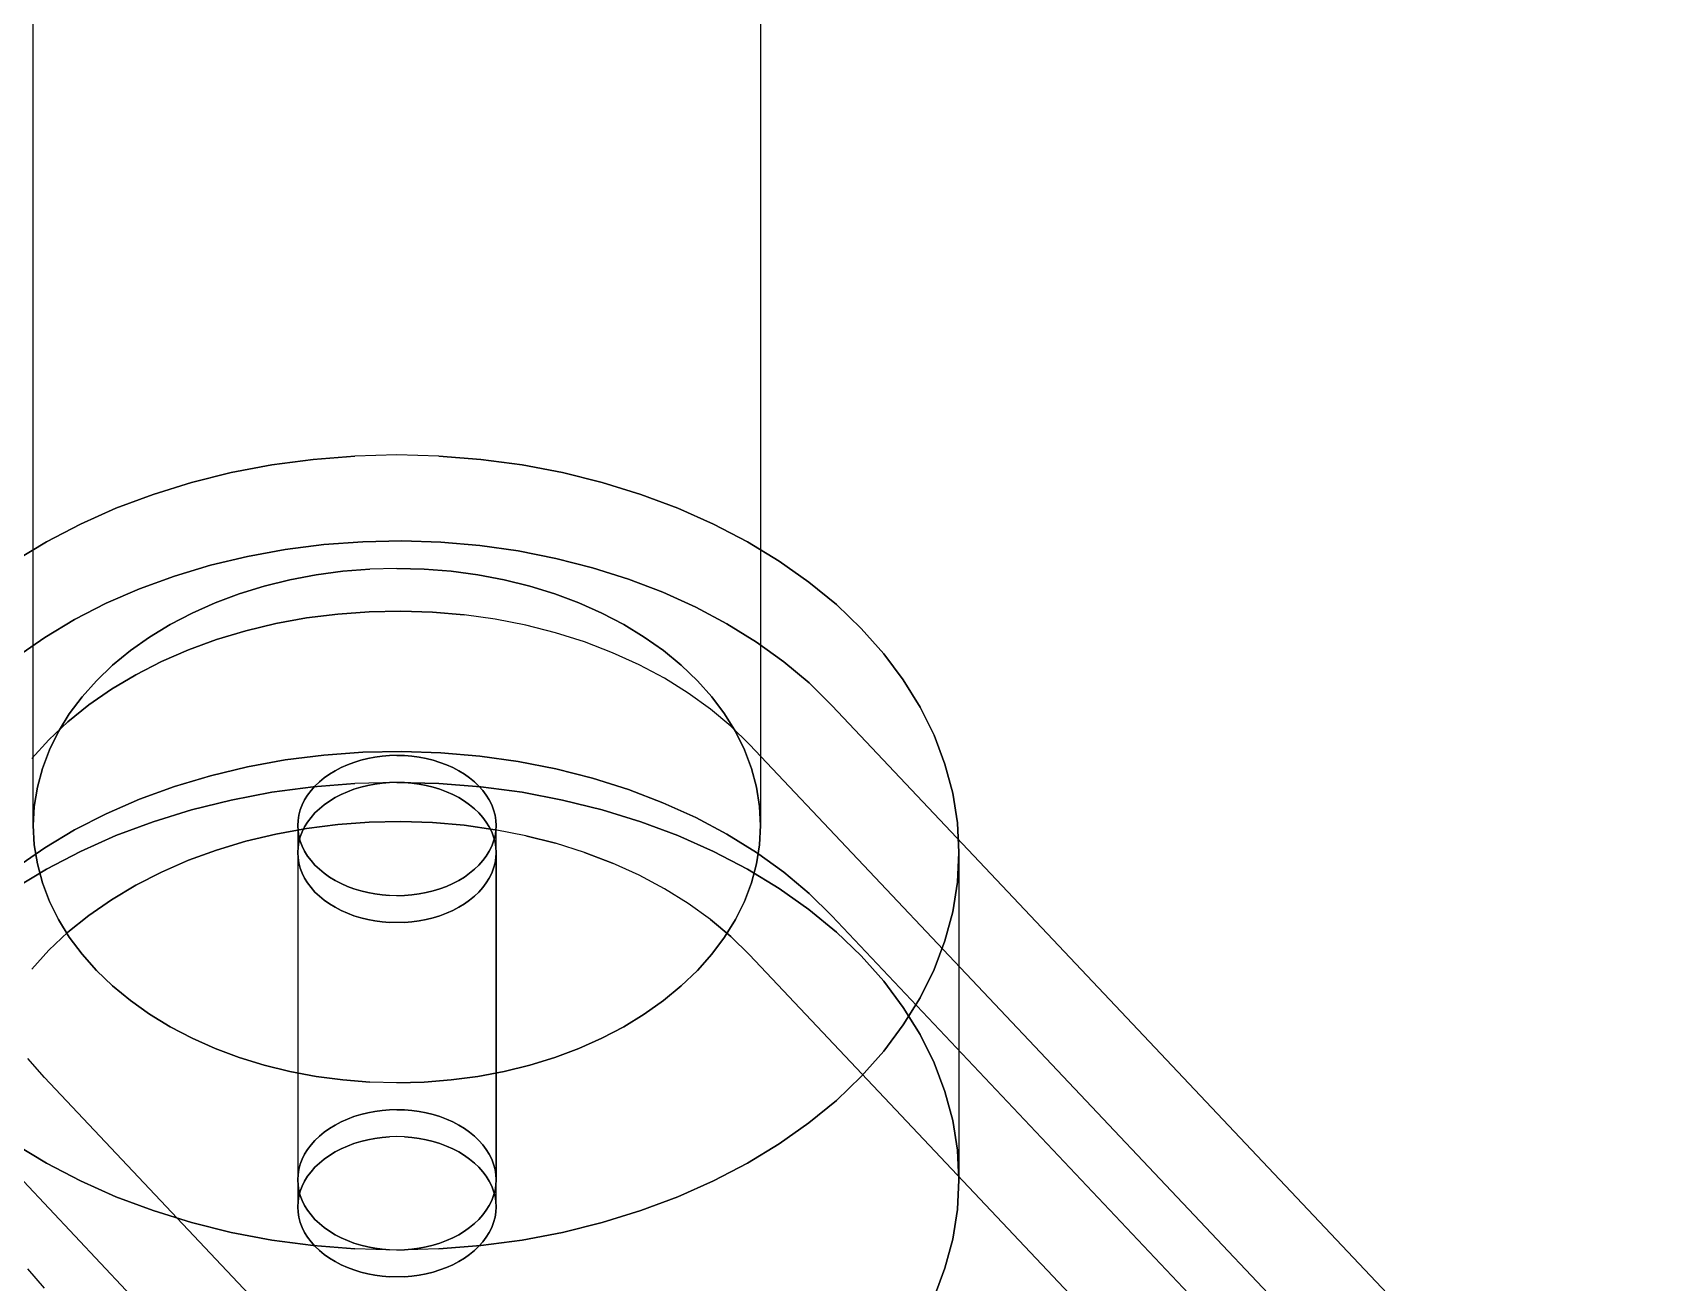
# Model space of a CAD drawing. Header units: millimetres. Extents: x -180 to 1414, y -663 to 972.
# Drawn here: x 613.98 to 663.16, y -482.86 to -445.06 of the extents above; entities that cross this region are included whole.
import ezdxf

# ---------------------------------------------------------------- set-up
doc = ezdxf.new("R2010")
doc.units = ezdxf.units.MM
doc.layers.add('HEAD_SIDE', color=8, linetype='Continuous')

msp = doc.modelspace()

# ---------------------------------------------------------------- linework, layer by layer
at = {"layer": 'HEAD_SIDE'}
for p, q in [((614, -469.045), (614, -419.477)), ((614, -469.045), (614, -419.477)), ((636, -419.477), (636, -469.045)), ((636, -419.477), (636, -469.045)), ((625, -457.837), (623.73, -457.871)), ((625, -457.837), (623.73, -457.871)), ((626.27, -457.871), (625, -457.837)), ((626.27, -457.871), (625, -457.837)), ((619.989, -458.371), (621.217, -458.139)), ((621.217, -458.139), (619.989, -458.371)), ((621.217, -458.139), (622.466, -457.971)), ((622.466, -457.971), (621.217, -458.139)), ((622.466, -457.971), (623.73, -457.871)), ((623.73, -457.871), (622.466, -457.971)), ((626.27, -457.871), (627.534, -457.971)), ((627.534, -457.971), (626.27, -457.871)), ((627.534, -457.971), (628.783, -458.139)), ((628.783, -458.139), (627.534, -457.971)), ((628.783, -458.139), (630.011, -458.371)), ((630.011, -458.371), (628.783, -458.139)), ((617.624, -459.028), (618.789, -458.668)), ((618.789, -458.668), (617.624, -459.028)), ((618.789, -458.668), (619.989, -458.371)), ((619.989, -458.371), (618.789, -458.668)), ((630.011, -458.371), (631.211, -458.668)), ((631.211, -458.668), (630.011, -458.371)), ((631.211, -458.668), (632.376, -459.028)), ((632.376, -459.028), (631.211, -458.668)), ((616.5, -459.448), (617.624, -459.028)), ((617.624, -459.028), (616.5, -459.448)), ((632.376, -459.028), (633.5, -459.448)), ((633.5, -459.448), (632.376, -459.028)), ((615.424, -459.926), (616.5, -459.448)), ((616.5, -459.448), (615.424, -459.926)), ((633.5, -459.448), (634.576, -459.926)), ((634.576, -459.926), (633.5, -459.448)), ((614.401, -460.46), (615.424, -459.926)), ((615.424, -459.926), (614.401, -460.46)), ((634.576, -459.926), (635.599, -460.46)), ((635.599, -460.46), (634.576, -459.926)), ((613.437, -461.046), (614.401, -460.46)), ((614.401, -460.46), (613.437, -461.046)), ((621.624, -460.694), (620.478, -460.903)), ((620.478, -460.903), (621.624, -460.694)), ((622.788, -460.546), (621.624, -460.694)), ((621.624, -460.694), (622.788, -460.546)), ((623.965, -460.46), (622.788, -460.546)), ((622.788, -460.546), (623.965, -460.46)), ((625.148, -460.437), (623.965, -460.46)), ((623.965, -460.46), (625.148, -460.437)), ((626.33, -460.476), (625.148, -460.437)), ((625.148, -460.437), (626.33, -460.476)), ((627.505, -460.578), (626.33, -460.476)), ((626.33, -460.476), (627.505, -460.578)), ((628.666, -460.741), (627.505, -460.578)), ((627.505, -460.578), (628.666, -460.741)), ((629.806, -460.965), (628.666, -460.741)), ((628.666, -460.741), (629.806, -460.965)), ((635.599, -460.46), (636.563, -461.046)), ((636.563, -461.046), (635.599, -460.46)), ((619.357, -461.172), (618.268, -461.5)), ((618.268, -461.5), (619.357, -461.172)), ((620.478, -460.903), (619.357, -461.172)), ((619.357, -461.172), (620.478, -460.903)), ((623.361, -461.354), (624.178, -461.288)), ((624.178, -461.288), (623.361, -461.354)), ((625, -461.267), (624.178, -461.288)), ((625, -461.267), (624.178, -461.288)), ((625, -461.267), (625.822, -461.288)), ((625.822, -461.288), (625, -461.267)), ((625.822, -461.288), (626.639, -461.354)), ((626.639, -461.354), (625.822, -461.288)), ((630.919, -461.249), (629.806, -460.965)), ((629.806, -460.965), (630.919, -461.249)), ((631.999, -461.591), (630.919, -461.249)), ((630.919, -461.249), (631.999, -461.591)), ((636.563, -461.046), (637.462, -461.682)), ((637.462, -461.682), (636.563, -461.046)), ((618.268, -461.5), (617.217, -461.884)), ((617.217, -461.884), (618.268, -461.5)), ((620.981, -461.804), (621.758, -461.612)), ((621.758, -461.612), (620.981, -461.804)), ((621.758, -461.612), (622.552, -461.462)), ((622.552, -461.462), (621.758, -461.612)), ((622.552, -461.462), (623.361, -461.354)), ((623.361, -461.354), (622.552, -461.462)), ((626.639, -461.354), (627.448, -461.462)), ((627.448, -461.462), (626.639, -461.354)), ((627.448, -461.462), (628.242, -461.612)), ((628.242, -461.612), (627.448, -461.462)), ((628.242, -461.612), (629.019, -461.804)), ((629.019, -461.804), (628.242, -461.612)), ((633.04, -461.988), (631.999, -461.591)), ((631.999, -461.591), (633.04, -461.988)), ((637.462, -461.682), (638.291, -462.363)), ((638.291, -462.363), (637.462, -461.682)), ((617.217, -461.884), (616.209, -462.322)), ((616.209, -462.322), (617.217, -461.884)), ((619.5, -462.309), (620.227, -462.037)), ((620.227, -462.037), (619.5, -462.309)), ((620.227, -462.037), (620.981, -461.804)), ((620.981, -461.804), (620.227, -462.037)), ((629.019, -461.804), (629.773, -462.037)), ((629.773, -462.037), (629.019, -461.804)), ((629.773, -462.037), (630.5, -462.309)), ((630.5, -462.309), (629.773, -462.037)), ((634.036, -462.44), (633.04, -461.988)), ((633.04, -461.988), (634.036, -462.44)), ((616.209, -462.322), (615.25, -462.813)), ((615.25, -462.813), (616.209, -462.322)), ((618.142, -462.964), (618.803, -462.618)), ((618.803, -462.618), (618.142, -462.964)), ((618.803, -462.618), (619.5, -462.309)), ((619.5, -462.309), (618.803, -462.618)), ((622.264, -462.767), (621.335, -462.936)), ((621.335, -462.936), (622.264, -462.767)), ((623.208, -462.647), (622.264, -462.767)), ((622.264, -462.767), (623.208, -462.647)), ((624.161, -462.577), (623.208, -462.647)), ((623.208, -462.647), (624.161, -462.577)), ((625.12, -462.558), (624.161, -462.577)), ((624.161, -462.577), (625.12, -462.558)), ((626.078, -462.59), (625.12, -462.558)), ((625.12, -462.558), (626.078, -462.59)), ((627.03, -462.672), (626.078, -462.59)), ((626.078, -462.59), (627.03, -462.672)), ((627.971, -462.804), (627.03, -462.672)), ((627.971, -462.804), (627.03, -462.672)), ((630.5, -462.309), (631.197, -462.618)), ((631.197, -462.618), (630.5, -462.309)), ((631.197, -462.618), (631.858, -462.964)), ((631.858, -462.964), (631.197, -462.618)), ((634.982, -462.943), (634.036, -462.44)), ((634.036, -462.44), (634.982, -462.943)), ((638.291, -462.363), (639.046, -463.086)), ((639.046, -463.086), (638.291, -462.363)), ((615.25, -462.813), (614.346, -463.353)), ((614.346, -463.353), (615.25, -462.813)), ((617.518, -463.343), (618.142, -462.964)), ((618.142, -462.964), (617.518, -463.343)), ((620.427, -463.154), (619.544, -463.419)), ((619.544, -463.419), (620.427, -463.154)), ((621.335, -462.936), (620.427, -463.154)), ((620.427, -463.154), (621.335, -462.936)), ((628.895, -462.986), (627.971, -462.804)), ((628.895, -462.986), (627.971, -462.804)), ((629.797, -463.216), (628.895, -462.986)), ((629.797, -463.216), (628.895, -462.986)), ((630.672, -463.493), (629.797, -463.216)), ((630.672, -463.493), (629.797, -463.216)), ((631.858, -462.964), (632.482, -463.343)), ((632.482, -463.343), (631.858, -462.964)), ((635.871, -463.495), (634.982, -462.943)), ((634.982, -462.943), (635.871, -463.495)), ((639.046, -463.086), (639.722, -463.848)), ((639.722, -463.848), (639.046, -463.086)), ((614.346, -463.353), (613.502, -463.939)), ((613.502, -463.939), (614.346, -463.353)), ((616.4, -464.195), (616.936, -463.754)), ((616.936, -463.754), (616.4, -464.195)), ((616.936, -463.754), (617.518, -463.343)), ((617.518, -463.343), (616.936, -463.754)), ((618.692, -463.731), (617.876, -464.086)), ((617.876, -464.086), (618.692, -463.731)), ((619.544, -463.419), (618.692, -463.731)), ((618.692, -463.731), (619.544, -463.419)), ((631.516, -463.816), (630.672, -463.493)), ((631.516, -463.816), (630.672, -463.493)), ((632.482, -463.343), (633.064, -463.754)), ((633.064, -463.754), (632.482, -463.343)), ((633.064, -463.754), (633.6, -464.195)), ((633.6, -464.195), (633.064, -463.754)), ((636.7, -464.092), (635.871, -463.495)), ((635.871, -463.495), (636.7, -464.092)), ((615.911, -464.663), (616.4, -464.195)), ((616.4, -464.195), (615.911, -464.663)), ((617.876, -464.086), (617.099, -464.484)), ((617.099, -464.484), (617.876, -464.086)), ((632.323, -464.182), (631.516, -463.816)), ((632.323, -464.182), (631.516, -463.816)), ((633.089, -464.589), (632.323, -464.182)), ((633.089, -464.589), (632.323, -464.182)), ((633.6, -464.195), (634.089, -464.663)), ((634.089, -464.663), (633.6, -464.195)), ((637.464, -464.732), (636.7, -464.092)), ((636.7, -464.092), (637.464, -464.732)), ((639.722, -463.848), (640.316, -464.642)), ((640.316, -464.642), (639.722, -463.848)), ((615.474, -465.156), (615.911, -464.663)), ((615.911, -464.663), (615.474, -465.156)), ((617.099, -464.484), (616.366, -464.921)), ((616.366, -464.921), (617.099, -464.484)), ((633.81, -465.037), (633.089, -464.589)), ((633.81, -465.037), (633.089, -464.589)), ((634.089, -464.663), (634.526, -465.156)), ((634.526, -465.156), (634.089, -464.663)), ((637.464, -464.732), (638.157, -465.41)), ((638.157, -465.41), (637.464, -464.732)), ((640.316, -464.642), (640.825, -465.466)), ((640.825, -465.466), (640.316, -464.642)), ((615.089, -465.67), (615.474, -465.156)), ((615.474, -465.156), (615.089, -465.67)), ((616.366, -464.921), (615.682, -465.396)), ((615.682, -465.396), (616.366, -464.921)), ((634.482, -465.521), (633.81, -465.037)), ((634.482, -465.521), (633.81, -465.037)), ((634.526, -465.156), (634.911, -465.67)), ((634.911, -465.67), (634.526, -465.156)), ((614.76, -466.203), (615.089, -465.67)), ((615.089, -465.67), (614.76, -466.203)), ((615.682, -465.396), (615.049, -465.906)), ((615.049, -465.906), (615.682, -465.396)), ((635.101, -466.039), (634.482, -465.521)), ((635.101, -466.039), (634.482, -465.521)), ((634.911, -465.67), (635.24, -466.203)), ((635.24, -466.203), (634.911, -465.67)), ((638.157, -465.41), (663.157, -491.867)), ((638.157, -465.41), (663.157, -491.867)), ((640.825, -465.466), (641.245, -466.315)), ((641.245, -466.315), (640.825, -465.466)), ((615.049, -465.906), (614.472, -466.448)), ((614.472, -466.448), (615.049, -465.906)), ((614.489, -466.752), (614.76, -466.203)), ((614.76, -466.203), (614.489, -466.752)), ((635.663, -466.588), (635.101, -466.039)), ((635.663, -466.588), (635.101, -466.039)), ((635.24, -466.203), (635.511, -466.752)), ((635.511, -466.752), (635.24, -466.203)), ((614.472, -466.448), (613.955, -467.018)), ((613.955, -467.018), (614.472, -466.448)), ((660.663, -493.046), (635.663, -466.588)), ((660.663, -493.046), (635.663, -466.588)), ((641.245, -466.315), (641.574, -467.183)), ((641.574, -467.183), (641.245, -466.315)), ((614.276, -467.314), (614.489, -466.752)), ((614.489, -466.752), (614.276, -467.314)), ((621.624, -467.058), (620.478, -467.267)), ((620.478, -467.267), (621.624, -467.058)), ((622.788, -466.91), (621.624, -467.058)), ((621.624, -467.058), (622.788, -466.91)), ((623.965, -466.824), (622.788, -466.91)), ((622.788, -466.91), (623.965, -466.824)), ((623.31, -467.292), (623.5, -467.208)), ((623.5, -467.208), (623.31, -467.292)), ((623.5, -467.208), (623.698, -467.134)), ((623.698, -467.134), (623.5, -467.208)), ((623.698, -467.134), (623.904, -467.07)), ((623.904, -467.07), (623.698, -467.134)), ((623.904, -467.07), (624.116, -467.018)), ((624.116, -467.018), (623.904, -467.07)), ((625.148, -466.801), (623.965, -466.824)), ((623.965, -466.824), (625.148, -466.801)), ((624.116, -467.018), (624.332, -466.977)), ((624.332, -466.977), (624.116, -467.018)), ((624.332, -466.977), (624.553, -466.947)), ((624.553, -466.947), (624.332, -466.977)), ((624.553, -466.947), (624.776, -466.929)), ((624.776, -466.929), (624.553, -466.947)), ((625, -466.923), (624.776, -466.929)), ((625, -466.923), (624.776, -466.929)), ((625, -466.923), (625.224, -466.929)), ((625.224, -466.929), (625, -466.923)), ((626.33, -466.84), (625.148, -466.801)), ((625.148, -466.801), (626.33, -466.84)), ((625.224, -466.929), (625.447, -466.947)), ((625.447, -466.947), (625.224, -466.929)), ((625.447, -466.947), (625.668, -466.977)), ((625.668, -466.977), (625.447, -466.947)), ((625.668, -466.977), (625.884, -467.018)), ((625.884, -467.018), (625.668, -466.977)), ((625.884, -467.018), (626.096, -467.07)), ((626.096, -467.07), (625.884, -467.018)), ((626.096, -467.07), (626.302, -467.134)), ((626.302, -467.134), (626.096, -467.07)), ((626.302, -467.134), (626.5, -467.208)), ((626.5, -467.208), (626.302, -467.134)), ((627.505, -466.942), (626.33, -466.84)), ((626.33, -466.84), (627.505, -466.942)), ((626.5, -467.208), (626.69, -467.292)), ((626.69, -467.292), (626.5, -467.208)), ((628.666, -467.105), (627.505, -466.942)), ((627.505, -466.942), (628.666, -467.105)), ((629.806, -467.329), (628.666, -467.105)), ((628.666, -467.105), (629.806, -467.329)), ((635.511, -466.752), (635.724, -467.314)), ((635.724, -467.314), (635.511, -466.752)), ((641.574, -467.183), (641.81, -468.066)), ((641.81, -468.066), (641.574, -467.183)), ((614.123, -467.886), (614.276, -467.314)), ((614.276, -467.314), (614.123, -467.886)), ((619.357, -467.536), (618.268, -467.864)), ((618.268, -467.864), (619.357, -467.536)), ((620.478, -467.267), (619.357, -467.536)), ((619.357, -467.536), (620.478, -467.267)), ((622.654, -467.722), (622.801, -467.602)), ((622.801, -467.602), (622.654, -467.722)), ((622.801, -467.602), (622.959, -467.49)), ((622.959, -467.49), (622.801, -467.602)), ((622.959, -467.49), (623.13, -467.386)), ((623.13, -467.386), (622.959, -467.49)), ((623.13, -467.386), (623.31, -467.292)), ((623.31, -467.292), (623.13, -467.386)), ((626.69, -467.292), (626.87, -467.386)), ((626.87, -467.386), (626.69, -467.292)), ((626.87, -467.386), (627.041, -467.49)), ((627.041, -467.49), (626.87, -467.386)), ((627.041, -467.49), (627.199, -467.602)), ((627.199, -467.602), (627.041, -467.49)), ((627.199, -467.602), (627.346, -467.722)), ((627.346, -467.722), (627.199, -467.602)), ((630.919, -467.613), (629.806, -467.329)), ((629.806, -467.329), (630.919, -467.613)), ((631.999, -467.954), (630.919, -467.613)), ((630.919, -467.613), (631.999, -467.954)), ((635.724, -467.314), (635.877, -467.886)), ((635.877, -467.886), (635.724, -467.314)), ((614.031, -468.464), (614.123, -467.886)), ((614.123, -467.886), (614.031, -468.464)), ((618.268, -467.864), (617.217, -468.248)), ((617.217, -468.248), (618.268, -467.864)), ((619.989, -468.271), (621.217, -468.038)), ((621.217, -468.038), (619.989, -468.271)), ((621.217, -468.038), (622.466, -467.871)), ((622.466, -467.871), (621.217, -468.038)), ((622.207, -468.27), (622.297, -468.124)), ((622.297, -468.124), (622.207, -468.27)), ((622.297, -468.124), (622.402, -467.984)), ((622.402, -467.984), (622.297, -468.124)), ((622.402, -467.984), (622.521, -467.85)), ((622.521, -467.85), (622.402, -467.984)), ((622.466, -467.871), (623.73, -467.77)), ((623.73, -467.77), (622.466, -467.871)), ((622.521, -467.85), (622.654, -467.722)), ((622.654, -467.722), (622.521, -467.85)), ((623.13, -468.199), (623.31, -468.105)), ((623.31, -468.105), (623.13, -468.199)), ((623.31, -468.105), (623.5, -468.021)), ((623.5, -468.021), (623.31, -468.105)), ((623.5, -468.021), (623.698, -467.947)), ((623.698, -467.947), (623.5, -468.021)), ((623.698, -467.947), (623.904, -467.883)), ((623.904, -467.883), (623.698, -467.947)), ((625, -467.737), (623.73, -467.77)), ((625, -467.737), (623.73, -467.77)), ((623.904, -467.883), (624.116, -467.831)), ((624.116, -467.831), (623.904, -467.883)), ((624.116, -467.831), (624.332, -467.79)), ((624.332, -467.79), (624.116, -467.831)), ((624.332, -467.79), (624.553, -467.76)), ((624.553, -467.76), (624.332, -467.79)), ((624.553, -467.76), (624.776, -467.743)), ((624.776, -467.743), (624.553, -467.76)), ((625, -467.737), (624.776, -467.743)), ((625, -467.737), (624.776, -467.743)), ((625, -467.737), (626.27, -467.77)), ((625.224, -467.743), (625, -467.737)), ((626.27, -467.77), (625, -467.737)), ((625.224, -467.743), (625, -467.737)), ((625.224, -467.743), (625.447, -467.76)), ((625.447, -467.76), (625.224, -467.743)), ((625.447, -467.76), (625.668, -467.79)), ((625.668, -467.79), (625.447, -467.76)), ((625.668, -467.79), (625.884, -467.831)), ((625.884, -467.831), (625.668, -467.79)), ((625.884, -467.831), (626.096, -467.883)), ((626.096, -467.883), (625.884, -467.831)), ((626.096, -467.883), (626.302, -467.947)), ((626.302, -467.947), (626.096, -467.883)), ((626.27, -467.77), (627.534, -467.871)), ((627.534, -467.871), (626.27, -467.77)), ((626.302, -467.947), (626.5, -468.021)), ((626.5, -468.021), (626.302, -467.947)), ((626.5, -468.021), (626.69, -468.105)), ((626.69, -468.105), (626.5, -468.021)), ((626.69, -468.105), (626.87, -468.199)), ((626.87, -468.199), (626.69, -468.105)), ((627.346, -467.722), (627.479, -467.85)), ((627.479, -467.85), (627.346, -467.722)), ((627.479, -467.85), (627.598, -467.984)), ((627.598, -467.984), (627.479, -467.85)), ((627.534, -467.871), (628.783, -468.038)), ((628.783, -468.038), (627.534, -467.871)), ((627.598, -467.984), (627.703, -468.124)), ((627.703, -468.124), (627.598, -467.984)), ((627.703, -468.124), (627.793, -468.27)), ((627.793, -468.27), (627.703, -468.124)), ((628.783, -468.038), (630.011, -468.271)), ((630.011, -468.271), (628.783, -468.038)), ((633.04, -468.352), (631.999, -467.954)), ((631.999, -467.954), (633.04, -468.352)), ((635.877, -467.886), (635.969, -468.464)), ((635.969, -468.464), (635.877, -467.886)), ((641.81, -468.066), (641.952, -468.96)), ((641.952, -468.96), (641.81, -468.066)), ((614, -469.045), (614.031, -468.464)), ((614.031, -468.464), (614, -469.045)), ((617.217, -468.248), (616.209, -468.686)), ((616.209, -468.686), (617.217, -468.248)), ((617.624, -468.927), (618.789, -468.568)), ((618.789, -468.568), (617.624, -468.927)), ((618.789, -468.568), (619.989, -468.271)), ((619.989, -468.271), (618.789, -468.568)), ((622.034, -468.729), (622.075, -468.573)), ((622.075, -468.573), (622.034, -468.729)), ((622.075, -468.573), (622.133, -468.42)), ((622.133, -468.42), (622.075, -468.573)), ((622.133, -468.42), (622.207, -468.27)), ((622.207, -468.27), (622.133, -468.42)), ((622.402, -468.797), (622.521, -468.663)), ((622.521, -468.663), (622.402, -468.797)), ((622.521, -468.663), (622.654, -468.535)), ((622.654, -468.535), (622.521, -468.663)), ((622.654, -468.535), (622.801, -468.415)), ((622.801, -468.415), (622.654, -468.535)), ((622.801, -468.415), (622.959, -468.303)), ((622.959, -468.303), (622.801, -468.415)), ((622.959, -468.303), (623.13, -468.199)), ((623.13, -468.199), (622.959, -468.303)), ((626.87, -468.199), (627.041, -468.303)), ((627.041, -468.303), (626.87, -468.199)), ((627.041, -468.303), (627.199, -468.415)), ((627.199, -468.415), (627.041, -468.303)), ((627.199, -468.415), (627.346, -468.535)), ((627.346, -468.535), (627.199, -468.415)), ((627.346, -468.535), (627.479, -468.663)), ((627.479, -468.663), (627.346, -468.535)), ((627.479, -468.663), (627.598, -468.797)), ((627.598, -468.797), (627.479, -468.663)), ((627.793, -468.27), (627.867, -468.42)), ((627.867, -468.42), (627.793, -468.27)), ((627.867, -468.42), (627.925, -468.573)), ((627.925, -468.573), (627.867, -468.42)), ((627.925, -468.573), (627.966, -468.729)), ((627.966, -468.729), (627.925, -468.573)), ((630.011, -468.271), (631.211, -468.568)), ((631.211, -468.568), (630.011, -468.271)), ((631.211, -468.568), (632.376, -468.927)), ((632.376, -468.927), (631.211, -468.568)), ((634.036, -468.804), (633.04, -468.352)), ((633.04, -468.352), (634.036, -468.804)), ((635.969, -468.464), (636, -469.045)), ((636, -469.045), (635.969, -468.464)), ((614.031, -469.626), (614, -469.045)), ((614, -469.045), (614.031, -469.626)), ((616.209, -468.686), (615.25, -469.177)), ((615.25, -469.177), (616.209, -468.686)), ((616.5, -469.347), (617.624, -468.927)), ((617.624, -468.927), (616.5, -469.347)), ((622.264, -469.131), (621.335, -469.3)), ((621.335, -469.3), (622.264, -469.131)), ((622, -469.045), (622.008, -468.886)), ((622.008, -468.886), (622, -469.045)), ((622.008, -469.203), (622, -469.045)), ((622, -469.045), (622, -480.571)), ((622, -469.045), (622, -480.571)), ((622, -469.045), (622.008, -469.203)), ((622.008, -468.886), (622.034, -468.729)), ((622.034, -468.729), (622.008, -468.886)), ((622.133, -469.233), (622.207, -469.083)), ((622.207, -469.083), (622.133, -469.233)), ((622.207, -469.083), (622.297, -468.938)), ((622.297, -468.938), (622.207, -469.083)), ((623.208, -469.011), (622.264, -469.131)), ((622.264, -469.131), (623.208, -469.011)), ((622.297, -468.938), (622.402, -468.797)), ((622.402, -468.797), (622.297, -468.938)), ((624.161, -468.941), (623.208, -469.011)), ((623.208, -469.011), (624.161, -468.941)), ((625.12, -468.922), (624.161, -468.941)), ((624.161, -468.941), (625.12, -468.922)), ((626.078, -468.954), (625.12, -468.922)), ((625.12, -468.922), (626.078, -468.954)), ((627.03, -469.036), (626.078, -468.954)), ((626.078, -468.954), (627.03, -469.036)), ((627.971, -469.168), (627.03, -469.036)), ((627.03, -469.036), (627.971, -469.168)), ((627.598, -468.797), (627.703, -468.938)), ((627.703, -468.938), (627.598, -468.797)), ((627.703, -468.938), (627.793, -469.083)), ((627.793, -469.083), (627.703, -468.938)), ((627.793, -469.083), (627.867, -469.233)), ((627.867, -469.233), (627.793, -469.083)), ((627.966, -468.729), (627.992, -468.886)), ((627.992, -468.886), (627.966, -468.729)), ((628.895, -469.35), (627.971, -469.168)), ((628.895, -469.35), (627.971, -469.168)), ((627.992, -468.886), (628, -469.045)), ((628, -469.045), (627.992, -468.886)), ((628, -469.045), (627.992, -469.203)), ((627.992, -469.203), (628, -469.045)), ((628, -480.571), (628, -469.045)), ((628, -480.571), (628, -469.045)), ((632.376, -468.927), (633.5, -469.347)), ((633.5, -469.347), (632.376, -468.927)), ((634.982, -469.307), (634.036, -468.804)), ((634.036, -468.804), (634.982, -469.307)), ((636, -469.045), (635.969, -469.626)), ((635.969, -469.626), (636, -469.045)), ((641.952, -468.96), (642, -469.858)), ((642, -469.858), (641.952, -468.96)), ((614.123, -470.204), (614.031, -469.626)), ((614.031, -469.626), (614.123, -470.204)), ((615.25, -469.177), (614.346, -469.716)), ((614.346, -469.716), (615.25, -469.177)), ((615.424, -469.825), (616.5, -469.347)), ((616.5, -469.347), (615.424, -469.825)), ((620.427, -469.518), (619.544, -469.783)), ((619.544, -469.783), (620.427, -469.518)), ((621.335, -469.3), (620.427, -469.518)), ((620.427, -469.518), (621.335, -469.3)), ((622.034, -469.361), (622.008, -469.203)), ((622.008, -469.203), (622.034, -469.361)), ((622.008, -469.699), (622.034, -469.542)), ((622.034, -469.542), (622.008, -469.699)), ((622.075, -469.517), (622.034, -469.361)), ((622.034, -469.361), (622.075, -469.517)), ((622.034, -469.542), (622.075, -469.386)), ((622.075, -469.386), (622.034, -469.542)), ((622.075, -469.386), (622.133, -469.233)), ((622.133, -469.233), (622.075, -469.386)), ((622.133, -469.67), (622.075, -469.517)), ((622.075, -469.517), (622.133, -469.67)), ((627.867, -469.233), (627.925, -469.386)), ((627.925, -469.386), (627.867, -469.233)), ((627.925, -469.517), (627.867, -469.67)), ((627.867, -469.67), (627.925, -469.517)), ((627.966, -469.361), (627.925, -469.517)), ((627.925, -469.517), (627.966, -469.361)), ((627.925, -469.386), (627.966, -469.542)), ((627.966, -469.542), (627.925, -469.386)), ((627.992, -469.203), (627.966, -469.361)), ((627.966, -469.361), (627.992, -469.203)), ((627.966, -469.542), (627.992, -469.699)), ((627.992, -469.699), (627.966, -469.542)), ((629.797, -469.58), (628.895, -469.35)), ((628.895, -469.35), (629.797, -469.58)), ((630.672, -469.857), (629.797, -469.58)), ((630.672, -469.857), (629.797, -469.58)), ((633.5, -469.347), (634.576, -469.825)), ((634.576, -469.825), (633.5, -469.347)), ((635.871, -469.859), (634.982, -469.307)), ((634.982, -469.307), (635.871, -469.859)), ((635.969, -469.626), (635.877, -470.204)), ((635.877, -470.204), (635.969, -469.626)), ((614.346, -469.716), (613.502, -470.303)), ((613.502, -470.303), (614.346, -469.716)), ((614.401, -470.359), (615.424, -469.825)), ((615.424, -469.825), (614.401, -470.359)), ((618.692, -470.095), (617.876, -470.45)), ((617.876, -470.45), (618.692, -470.095)), ((619.544, -469.783), (618.692, -470.095)), ((618.692, -470.095), (619.544, -469.783)), ((622, -469.858), (622.008, -469.699)), ((622.008, -469.699), (622, -469.858)), ((622.008, -470.017), (622, -469.858)), ((622, -469.858), (622, -479.757)), ((622, -469.858), (622, -479.757)), ((622, -469.858), (622.008, -470.017)), ((622.034, -470.174), (622.008, -470.017)), ((622.008, -470.017), (622.034, -470.174)), ((622.207, -469.82), (622.133, -469.67)), ((622.133, -469.67), (622.207, -469.82)), ((622.297, -469.965), (622.207, -469.82)), ((622.207, -469.82), (622.297, -469.965)), ((622.402, -470.105), (622.297, -469.965)), ((622.297, -469.965), (622.402, -470.105)), ((622.521, -470.24), (622.402, -470.105)), ((622.402, -470.105), (622.521, -470.24)), ((627.598, -470.105), (627.479, -470.24)), ((627.479, -470.24), (627.598, -470.105)), ((627.703, -469.965), (627.598, -470.105)), ((627.598, -470.105), (627.703, -469.965)), ((627.793, -469.82), (627.703, -469.965)), ((627.703, -469.965), (627.793, -469.82)), ((627.867, -469.67), (627.793, -469.82)), ((627.793, -469.82), (627.867, -469.67)), ((627.992, -470.017), (627.966, -470.174)), ((627.966, -470.174), (627.992, -470.017)), ((627.992, -469.699), (628, -469.858)), ((628, -469.858), (627.992, -469.699)), ((628, -469.858), (627.992, -470.017)), ((627.992, -470.017), (628, -469.858)), ((628, -469.858), (628, -479.757)), ((628, -469.858), (628, -479.757)), ((631.516, -470.179), (630.672, -469.857)), ((630.672, -469.857), (631.516, -470.179)), ((634.576, -469.825), (635.599, -470.359)), ((635.599, -470.359), (634.576, -469.825)), ((636.7, -470.456), (635.871, -469.859)), ((635.871, -469.859), (636.7, -470.456)), ((642, -469.858), (641.952, -470.756)), ((641.952, -470.756), (642, -469.858)), ((642, -469.858), (642, -479.757)), ((642, -469.858), (642, -479.757)), ((613.437, -470.946), (614.401, -470.359)), ((614.401, -470.359), (613.437, -470.946)), ((614.276, -470.776), (614.123, -470.204)), ((614.123, -470.204), (614.276, -470.776)), ((617.876, -470.45), (617.099, -470.847)), ((617.099, -470.847), (617.876, -470.45)), ((622.075, -470.33), (622.034, -470.174)), ((622.034, -470.174), (622.075, -470.33)), ((622.133, -470.483), (622.075, -470.33)), ((622.075, -470.33), (622.133, -470.483)), ((622.207, -470.633), (622.133, -470.483)), ((622.133, -470.483), (622.207, -470.633)), ((622.297, -470.778), (622.207, -470.633)), ((622.207, -470.633), (622.297, -470.778)), ((622.654, -470.367), (622.521, -470.24)), ((622.521, -470.24), (622.654, -470.367)), ((622.801, -470.488), (622.654, -470.367)), ((622.654, -470.367), (622.801, -470.488)), ((622.959, -470.6), (622.801, -470.488)), ((622.801, -470.488), (622.959, -470.6)), ((623.13, -470.703), (622.959, -470.6)), ((622.959, -470.6), (623.13, -470.703)), ((627.041, -470.6), (626.87, -470.703)), ((626.87, -470.703), (627.041, -470.6)), ((627.199, -470.488), (627.041, -470.6)), ((627.041, -470.6), (627.199, -470.488)), ((627.346, -470.367), (627.199, -470.488)), ((627.199, -470.488), (627.346, -470.367)), ((627.479, -470.24), (627.346, -470.367)), ((627.346, -470.367), (627.479, -470.24)), ((627.793, -470.633), (627.703, -470.778)), ((627.703, -470.778), (627.793, -470.633)), ((627.867, -470.483), (627.793, -470.633)), ((627.793, -470.633), (627.867, -470.483)), ((627.925, -470.33), (627.867, -470.483)), ((627.867, -470.483), (627.925, -470.33)), ((627.966, -470.174), (627.925, -470.33)), ((627.925, -470.33), (627.966, -470.174)), ((632.323, -470.546), (631.516, -470.179)), ((632.323, -470.546), (631.516, -470.179)), ((633.089, -470.953), (632.323, -470.546)), ((633.089, -470.953), (632.323, -470.546)), ((635.599, -470.359), (636.563, -470.946)), ((636.563, -470.946), (635.599, -470.359)), ((635.877, -470.204), (635.724, -470.776)), ((635.724, -470.776), (635.877, -470.204)), ((637.464, -471.096), (636.7, -470.456)), ((636.7, -470.456), (637.464, -471.096)), ((614.489, -471.337), (614.276, -470.776)), ((614.276, -470.776), (614.489, -471.337)), ((617.099, -470.847), (616.366, -471.285)), ((616.366, -471.285), (617.099, -470.847)), ((622.402, -470.919), (622.297, -470.778)), ((622.297, -470.778), (622.402, -470.919)), ((622.521, -471.053), (622.402, -470.919)), ((622.402, -470.919), (622.521, -471.053)), ((622.654, -471.181), (622.521, -471.053)), ((622.521, -471.053), (622.654, -471.181)), ((623.31, -470.798), (623.13, -470.703)), ((623.13, -470.703), (623.31, -470.798)), ((623.5, -470.882), (623.31, -470.798)), ((623.31, -470.798), (623.5, -470.882)), ((623.698, -470.956), (623.5, -470.882)), ((623.5, -470.882), (623.698, -470.956)), ((623.904, -471.019), (623.698, -470.956)), ((623.698, -470.956), (623.904, -471.019)), ((624.116, -471.072), (623.904, -471.019)), ((623.904, -471.019), (624.116, -471.072)), ((624.332, -471.113), (624.116, -471.072)), ((624.116, -471.072), (624.332, -471.113)), ((624.553, -471.142), (624.332, -471.113)), ((624.332, -471.113), (624.553, -471.142)), ((624.776, -471.16), (624.553, -471.142)), ((624.553, -471.142), (624.776, -471.16)), ((625.447, -471.142), (625.224, -471.16)), ((625.224, -471.16), (625.447, -471.142)), ((625.668, -471.113), (625.447, -471.142)), ((625.447, -471.142), (625.668, -471.113)), ((625.884, -471.072), (625.668, -471.113)), ((625.668, -471.113), (625.884, -471.072)), ((626.096, -471.019), (625.884, -471.072)), ((625.884, -471.072), (626.096, -471.019)), ((626.302, -470.956), (626.096, -471.019)), ((626.096, -471.019), (626.302, -470.956)), ((626.5, -470.882), (626.302, -470.956)), ((626.302, -470.956), (626.5, -470.882)), ((626.69, -470.798), (626.5, -470.882)), ((626.5, -470.882), (626.69, -470.798)), ((626.87, -470.703), (626.69, -470.798)), ((626.69, -470.798), (626.87, -470.703)), ((627.479, -471.053), (627.346, -471.181)), ((627.346, -471.181), (627.479, -471.053)), ((627.598, -470.919), (627.479, -471.053)), ((627.479, -471.053), (627.598, -470.919)), ((627.703, -470.778), (627.598, -470.919)), ((627.598, -470.919), (627.703, -470.778)), ((633.81, -471.401), (633.089, -470.953)), ((633.81, -471.401), (633.089, -470.953)), ((635.724, -470.776), (635.511, -471.337)), ((635.511, -471.337), (635.724, -470.776)), ((636.563, -470.946), (637.462, -471.581)), ((637.462, -471.581), (636.563, -470.946)), ((638.157, -471.773), (637.464, -471.096)), ((638.157, -471.773), (637.464, -471.096)), ((641.952, -470.756), (641.81, -471.65)), ((641.81, -471.65), (641.952, -470.756)), ((614.76, -471.886), (614.489, -471.337)), ((614.489, -471.337), (614.76, -471.886)), ((616.366, -471.285), (615.682, -471.76)), ((615.682, -471.76), (616.366, -471.285)), ((622.801, -471.301), (622.654, -471.181)), ((622.654, -471.181), (622.801, -471.301)), ((622.959, -471.413), (622.801, -471.301)), ((622.801, -471.301), (622.959, -471.413)), ((623.13, -471.516), (622.959, -471.413)), ((622.959, -471.413), (623.13, -471.516)), ((623.31, -471.611), (623.13, -471.516)), ((623.13, -471.516), (623.31, -471.611)), ((623.5, -471.695), (623.31, -471.611)), ((623.31, -471.611), (623.5, -471.695)), ((625, -471.166), (624.776, -471.16)), ((625, -471.166), (624.776, -471.16)), ((625.224, -471.16), (625, -471.166)), ((625, -471.166), (625.224, -471.16)), ((626.69, -471.611), (626.5, -471.695)), ((626.5, -471.695), (626.69, -471.611)), ((626.87, -471.516), (626.69, -471.611)), ((626.69, -471.611), (626.87, -471.516)), ((627.041, -471.413), (626.87, -471.516)), ((626.87, -471.516), (627.041, -471.413)), ((627.199, -471.301), (627.041, -471.413)), ((627.041, -471.413), (627.199, -471.301)), ((627.346, -471.181), (627.199, -471.301)), ((627.199, -471.301), (627.346, -471.181)), ((634.482, -471.885), (633.81, -471.401)), ((634.482, -471.885), (633.81, -471.401)), ((635.511, -471.337), (635.24, -471.886)), ((635.24, -471.886), (635.511, -471.337)), ((637.462, -471.581), (638.291, -472.263)), ((638.291, -472.263), (637.462, -471.581)), ((615.089, -472.42), (614.76, -471.886)), ((614.76, -471.886), (615.089, -472.42)), ((615.682, -471.76), (615.049, -472.27)), ((615.049, -472.27), (615.682, -471.76)), ((623.698, -471.769), (623.5, -471.695)), ((623.5, -471.695), (623.698, -471.769)), ((623.904, -471.833), (623.698, -471.769)), ((623.698, -471.769), (623.904, -471.833)), ((624.116, -471.885), (623.904, -471.833)), ((623.904, -471.833), (624.116, -471.885)), ((624.332, -471.926), (624.116, -471.885)), ((624.116, -471.885), (624.332, -471.926)), ((624.553, -471.956), (624.332, -471.926)), ((624.332, -471.926), (624.553, -471.956)), ((624.776, -471.973), (624.553, -471.956)), ((624.553, -471.956), (624.776, -471.973)), ((625, -471.979), (624.776, -471.973)), ((625, -471.979), (624.776, -471.973)), ((625.224, -471.973), (625, -471.979)), ((625.224, -471.973), (625, -471.979)), ((625.447, -471.956), (625.224, -471.973)), ((625.224, -471.973), (625.447, -471.956)), ((625.668, -471.926), (625.447, -471.956)), ((625.447, -471.956), (625.668, -471.926)), ((625.884, -471.885), (625.668, -471.926)), ((625.668, -471.926), (625.884, -471.885)), ((626.096, -471.833), (625.884, -471.885)), ((625.884, -471.885), (626.096, -471.833)), ((626.302, -471.769), (626.096, -471.833)), ((626.096, -471.833), (626.302, -471.769)), ((626.5, -471.695), (626.302, -471.769)), ((626.302, -471.769), (626.5, -471.695)), ((635.101, -472.403), (634.482, -471.885)), ((634.482, -471.885), (635.101, -472.403)), ((635.24, -471.886), (634.911, -472.42)), ((634.911, -472.42), (635.24, -471.886)), ((638.157, -471.773), (663.157, -498.231)), ((663.157, -498.231), (638.157, -471.773)), ((641.81, -471.65), (641.574, -472.533)), ((641.574, -472.533), (641.81, -471.65)), ((615.049, -472.27), (614.472, -472.812)), ((614.472, -472.812), (615.049, -472.27)), ((615.474, -472.934), (615.089, -472.42)), ((615.089, -472.42), (615.474, -472.934)), ((634.911, -472.42), (634.526, -472.934)), ((634.526, -472.934), (634.911, -472.42)), ((635.663, -472.952), (635.101, -472.403)), ((635.663, -472.952), (635.101, -472.403)), ((638.291, -472.263), (639.046, -472.986)), ((639.046, -472.986), (638.291, -472.263)), ((641.574, -472.533), (641.245, -473.401)), ((641.245, -473.401), (641.574, -472.533)), ((614.472, -472.812), (613.955, -473.382)), ((613.955, -473.382), (614.472, -472.812)), ((615.911, -473.426), (615.474, -472.934)), ((615.474, -472.934), (615.911, -473.426)), ((634.526, -472.934), (634.089, -473.426)), ((634.089, -473.426), (634.526, -472.934)), ((660.663, -499.41), (635.663, -472.952)), ((660.663, -499.41), (635.663, -472.952)), ((639.046, -472.986), (639.722, -473.747)), ((639.722, -473.747), (639.046, -472.986)), ((616.4, -473.894), (615.911, -473.426)), ((615.911, -473.426), (616.4, -473.894)), ((634.089, -473.426), (633.6, -473.894)), ((633.6, -473.894), (634.089, -473.426)), ((641.245, -473.401), (640.825, -474.25)), ((640.825, -474.25), (641.245, -473.401)), ((616.936, -474.335), (616.4, -473.894)), ((616.4, -473.894), (616.936, -474.335)), ((633.6, -473.894), (633.064, -474.335)), ((633.064, -474.335), (633.6, -473.894)), ((639.722, -473.747), (640.316, -474.542)), ((640.316, -474.542), (639.722, -473.747)), ((617.518, -474.747), (616.936, -474.335)), ((616.936, -474.335), (617.518, -474.747)), ((633.064, -474.335), (632.482, -474.747)), ((632.482, -474.747), (633.064, -474.335)), ((640.825, -474.25), (640.316, -475.074)), ((640.316, -475.074), (640.825, -474.25)), ((640.316, -474.542), (640.825, -475.366)), ((640.825, -475.366), (640.316, -474.542)), ((618.142, -475.126), (617.518, -474.747)), ((617.518, -474.747), (618.142, -475.126)), ((632.482, -474.747), (631.858, -475.126)), ((631.858, -475.126), (632.482, -474.747)), ((640.316, -475.074), (639.722, -475.868)), ((639.722, -475.868), (640.316, -475.074)), ((618.803, -475.471), (618.142, -475.126)), ((618.142, -475.126), (618.803, -475.471)), ((619.5, -475.781), (618.803, -475.471)), ((618.803, -475.471), (619.5, -475.781)), ((631.197, -475.471), (630.5, -475.781)), ((630.5, -475.781), (631.197, -475.471)), ((631.858, -475.126), (631.197, -475.471)), ((631.197, -475.471), (631.858, -475.126)), ((640.825, -475.366), (641.245, -476.214)), ((641.245, -476.214), (640.825, -475.366)), ((620.227, -476.053), (619.5, -475.781)), ((619.5, -475.781), (620.227, -476.053)), ((620.981, -476.285), (620.227, -476.053)), ((620.227, -476.053), (620.981, -476.285)), ((629.773, -476.053), (629.019, -476.285)), ((629.019, -476.285), (629.773, -476.053)), ((630.5, -475.781), (629.773, -476.053)), ((629.773, -476.053), (630.5, -475.781)), ((639.722, -475.868), (639.046, -476.63)), ((639.046, -476.63), (639.722, -475.868)), ((614.337, -476.663), (613.835, -476.086)), ((614.337, -476.663), (613.835, -476.086)), ((621.758, -476.477), (620.981, -476.285)), ((620.981, -476.285), (621.758, -476.477)), ((622.552, -476.628), (621.758, -476.477)), ((621.758, -476.477), (622.552, -476.628)), ((628.242, -476.477), (627.448, -476.628)), ((627.448, -476.628), (628.242, -476.477)), ((629.019, -476.285), (628.242, -476.477)), ((628.242, -476.477), (629.019, -476.285)), ((641.245, -476.214), (641.574, -477.083)), ((641.574, -477.083), (641.245, -476.214)), ((639.337, -503.121), (614.337, -476.663)), ((639.337, -503.121), (614.337, -476.663)), ((623.361, -476.736), (622.552, -476.628)), ((622.552, -476.628), (623.361, -476.736)), ((624.178, -476.801), (623.361, -476.736)), ((623.361, -476.736), (624.178, -476.801)), ((625, -476.823), (624.178, -476.801)), ((625, -476.823), (624.178, -476.801)), ((625.822, -476.801), (625, -476.823)), ((625, -476.823), (625.822, -476.801)), ((626.639, -476.736), (625.822, -476.801)), ((625.822, -476.801), (626.639, -476.736)), ((627.448, -476.628), (626.639, -476.736)), ((626.639, -476.736), (627.448, -476.628)), ((639.046, -476.63), (638.291, -477.353)), ((638.291, -477.353), (639.046, -476.63)), ((638.291, -477.353), (637.462, -478.034)), ((637.462, -478.034), (638.291, -477.353)), ((641.574, -477.083), (641.81, -477.966)), ((641.81, -477.966), (641.574, -477.083)), ((611.843, -477.842), (636.843, -504.299)), ((611.843, -477.842), (636.843, -504.299)), ((623.13, -478.099), (623.31, -478.005)), ((623.31, -478.005), (623.13, -478.099)), ((623.31, -478.005), (623.5, -477.92)), ((623.5, -477.92), (623.31, -478.005)), ((623.5, -477.92), (623.698, -477.846)), ((623.698, -477.846), (623.5, -477.92)), ((623.698, -477.846), (623.904, -477.783)), ((623.904, -477.783), (623.698, -477.846)), ((623.904, -477.783), (624.116, -477.73)), ((624.116, -477.73), (623.904, -477.783)), ((624.116, -477.73), (624.332, -477.689)), ((624.332, -477.689), (624.116, -477.73)), ((624.332, -477.689), (624.553, -477.66)), ((624.553, -477.66), (624.332, -477.689)), ((624.553, -477.66), (624.776, -477.642)), ((624.776, -477.642), (624.553, -477.66)), ((625, -477.636), (624.776, -477.642)), ((625, -477.636), (624.776, -477.642)), ((625, -477.636), (625.224, -477.642)), ((625.224, -477.642), (625, -477.636)), ((625.224, -477.642), (625.447, -477.66)), ((625.447, -477.66), (625.224, -477.642)), ((625.447, -477.66), (625.668, -477.689)), ((625.668, -477.689), (625.447, -477.66)), ((625.668, -477.689), (625.884, -477.73)), ((625.884, -477.73), (625.668, -477.689)), ((625.884, -477.73), (626.096, -477.783)), ((626.096, -477.783), (625.884, -477.73)), ((626.096, -477.783), (626.302, -477.846)), ((626.302, -477.846), (626.096, -477.783)), ((626.302, -477.846), (626.5, -477.92)), ((626.5, -477.92), (626.302, -477.846)), ((626.5, -477.92), (626.69, -478.005)), ((626.69, -478.005), (626.5, -477.92)), ((626.69, -478.005), (626.87, -478.099)), ((626.87, -478.099), (626.69, -478.005)), ((641.81, -477.966), (641.952, -478.859)), ((641.952, -478.859), (641.81, -477.966)), ((622.521, -478.562), (622.654, -478.435)), ((622.654, -478.435), (622.521, -478.562)), ((622.654, -478.435), (622.801, -478.315)), ((622.801, -478.315), (622.654, -478.435)), ((622.801, -478.315), (622.959, -478.202)), ((622.959, -478.202), (622.801, -478.315)), ((622.959, -478.202), (623.13, -478.099)), ((623.13, -478.099), (622.959, -478.202)), ((624.116, -478.544), (624.332, -478.503)), ((624.332, -478.503), (624.116, -478.544)), ((624.332, -478.503), (624.553, -478.473)), ((624.553, -478.473), (624.332, -478.503)), ((624.553, -478.473), (624.776, -478.455)), ((624.776, -478.455), (624.553, -478.473)), ((625, -478.449), (624.776, -478.455)), ((625, -478.449), (624.776, -478.455)), ((625.224, -478.455), (625, -478.449)), ((625.224, -478.455), (625, -478.449)), ((625.224, -478.455), (625.447, -478.473)), ((625.447, -478.473), (625.224, -478.455)), ((625.447, -478.473), (625.668, -478.503)), ((625.668, -478.503), (625.447, -478.473)), ((625.668, -478.503), (625.884, -478.544)), ((625.884, -478.544), (625.668, -478.503)), ((626.87, -478.099), (627.041, -478.202)), ((627.041, -478.202), (626.87, -478.099)), ((627.041, -478.202), (627.199, -478.315)), ((627.199, -478.315), (627.041, -478.202)), ((627.199, -478.315), (627.346, -478.435)), ((627.346, -478.435), (627.199, -478.315)), ((627.346, -478.435), (627.479, -478.562)), ((627.479, -478.562), (627.346, -478.435)), ((637.462, -478.034), (636.563, -478.67)), ((636.563, -478.67), (637.462, -478.034)), ((614.401, -479.256), (613.437, -478.67)), ((613.437, -478.67), (614.401, -479.256)), ((622.133, -479.132), (622.207, -478.982)), ((622.207, -478.982), (622.133, -479.132)), ((622.207, -478.982), (622.297, -478.837)), ((622.297, -478.837), (622.207, -478.982)), ((622.297, -478.837), (622.402, -478.697)), ((622.402, -478.697), (622.297, -478.837)), ((622.402, -478.697), (622.521, -478.562)), ((622.521, -478.562), (622.402, -478.697)), ((622.959, -479.016), (623.13, -478.912)), ((623.13, -478.912), (622.959, -479.016)), ((623.13, -478.912), (623.31, -478.818)), ((623.31, -478.818), (623.13, -478.912)), ((623.31, -478.818), (623.5, -478.734)), ((623.5, -478.734), (623.31, -478.818)), ((623.5, -478.734), (623.698, -478.659)), ((623.698, -478.659), (623.5, -478.734)), ((623.698, -478.659), (623.904, -478.596)), ((623.904, -478.596), (623.698, -478.659)), ((623.904, -478.596), (624.116, -478.544)), ((624.116, -478.544), (623.904, -478.596)), ((625.884, -478.544), (626.096, -478.596)), ((626.096, -478.596), (625.884, -478.544)), ((626.096, -478.596), (626.302, -478.659)), ((626.302, -478.659), (626.096, -478.596)), ((626.302, -478.659), (626.5, -478.734)), ((626.5, -478.734), (626.302, -478.659)), ((626.5, -478.734), (626.69, -478.818)), ((626.69, -478.818), (626.5, -478.734)), ((626.69, -478.818), (626.87, -478.912)), ((626.87, -478.912), (626.69, -478.818)), ((626.87, -478.912), (627.041, -479.016)), ((627.041, -479.016), (626.87, -478.912)), ((627.479, -478.562), (627.598, -478.697)), ((627.598, -478.697), (627.479, -478.562)), ((627.598, -478.697), (627.703, -478.837)), ((627.703, -478.837), (627.598, -478.697)), ((627.703, -478.837), (627.793, -478.982)), ((627.793, -478.982), (627.703, -478.837)), ((627.793, -478.982), (627.867, -479.132)), ((627.867, -479.132), (627.793, -478.982)), ((636.563, -478.67), (635.599, -479.256)), ((635.599, -479.256), (636.563, -478.67)), ((641.952, -478.859), (642, -479.757)), ((642, -479.757), (641.952, -478.859)), ((615.424, -479.79), (614.401, -479.256)), ((614.401, -479.256), (615.424, -479.79)), ((622.008, -479.599), (622.034, -479.441)), ((622.034, -479.441), (622.008, -479.599)), ((622.034, -479.441), (622.075, -479.285)), ((622.075, -479.285), (622.034, -479.441)), ((622.075, -479.285), (622.133, -479.132)), ((622.133, -479.132), (622.075, -479.285)), ((622.402, -479.51), (622.521, -479.376)), ((622.521, -479.376), (622.402, -479.51)), ((622.521, -479.376), (622.654, -479.248)), ((622.654, -479.248), (622.521, -479.376)), ((622.654, -479.248), (622.801, -479.128)), ((622.801, -479.128), (622.654, -479.248)), ((622.801, -479.128), (622.959, -479.016)), ((622.959, -479.016), (622.801, -479.128)), ((627.041, -479.016), (627.199, -479.128)), ((627.199, -479.128), (627.041, -479.016)), ((627.199, -479.128), (627.346, -479.248)), ((627.346, -479.248), (627.199, -479.128)), ((627.346, -479.248), (627.479, -479.376)), ((627.479, -479.376), (627.346, -479.248)), ((627.479, -479.376), (627.598, -479.51)), ((627.598, -479.51), (627.479, -479.376)), ((627.867, -479.132), (627.925, -479.285)), ((627.925, -479.285), (627.867, -479.132)), ((627.925, -479.285), (627.966, -479.441)), ((627.966, -479.441), (627.925, -479.285)), ((627.966, -479.441), (627.992, -479.599)), ((627.992, -479.599), (627.966, -479.441)), ((635.599, -479.256), (634.576, -479.79)), ((634.576, -479.79), (635.599, -479.256)), ((616.5, -480.268), (615.424, -479.79)), ((615.424, -479.79), (616.5, -480.268)), ((622, -479.757), (622.008, -479.599)), ((622.008, -479.599), (622, -479.757)), ((622.008, -479.916), (622, -479.757)), ((622, -479.757), (622.008, -479.916)), ((622.034, -480.074), (622.008, -479.916)), ((622.008, -479.916), (622.034, -480.074)), ((622.075, -480.099), (622.133, -479.945)), ((622.133, -479.945), (622.075, -480.099)), ((622.133, -479.945), (622.207, -479.796)), ((622.207, -479.796), (622.133, -479.945)), ((622.207, -479.796), (622.297, -479.65)), ((622.297, -479.65), (622.207, -479.796)), ((622.297, -479.65), (622.402, -479.51)), ((622.402, -479.51), (622.297, -479.65)), ((627.598, -479.51), (627.703, -479.65)), ((627.703, -479.65), (627.598, -479.51)), ((627.703, -479.65), (627.793, -479.796)), ((627.793, -479.796), (627.703, -479.65)), ((627.793, -479.796), (627.867, -479.945)), ((627.867, -479.945), (627.793, -479.796)), ((627.867, -479.945), (627.925, -480.099)), ((627.925, -480.099), (627.867, -479.945)), ((627.992, -479.916), (627.966, -480.074)), ((627.966, -480.074), (627.992, -479.916)), ((627.992, -479.599), (628, -479.757)), ((628, -479.757), (627.992, -479.599)), ((628, -479.757), (627.992, -479.916)), ((627.992, -479.916), (628, -479.757)), ((634.576, -479.79), (633.5, -480.268)), ((633.5, -480.268), (634.576, -479.79)), ((642, -479.757), (641.952, -480.656)), ((641.952, -480.656), (642, -479.757)), ((617.624, -480.688), (616.5, -480.268)), ((616.5, -480.268), (617.624, -480.688)), ((622, -480.571), (622.008, -480.412)), ((622.008, -480.412), (622, -480.571)), ((622.008, -480.412), (622.034, -480.254)), ((622.034, -480.254), (622.008, -480.412)), ((622.075, -480.23), (622.034, -480.074)), ((622.034, -480.074), (622.075, -480.23)), ((622.034, -480.254), (622.075, -480.099)), ((622.075, -480.099), (622.034, -480.254)), ((622.133, -480.383), (622.075, -480.23)), ((622.075, -480.23), (622.133, -480.383)), ((622.207, -480.532), (622.133, -480.383)), ((622.133, -480.383), (622.207, -480.532)), ((627.867, -480.383), (627.793, -480.532)), ((627.793, -480.532), (627.867, -480.383)), ((627.925, -480.23), (627.867, -480.383)), ((627.867, -480.383), (627.925, -480.23)), ((627.966, -480.074), (627.925, -480.23)), ((627.925, -480.23), (627.966, -480.074)), ((627.925, -480.099), (627.966, -480.254)), ((627.966, -480.254), (627.925, -480.099)), ((627.966, -480.254), (627.992, -480.412)), ((627.992, -480.412), (627.966, -480.254)), ((627.992, -480.412), (628, -480.571)), ((628, -480.571), (627.992, -480.412)), ((633.5, -480.268), (632.376, -480.688)), ((632.376, -480.688), (633.5, -480.268)), ((618.789, -481.048), (617.624, -480.688)), ((617.624, -480.688), (618.789, -481.048)), ((622.008, -480.729), (622, -480.571)), ((622, -480.571), (622.008, -480.729)), ((622.034, -480.887), (622.008, -480.729)), ((622.008, -480.729), (622.034, -480.887)), ((622.075, -481.043), (622.034, -480.887)), ((622.034, -480.887), (622.075, -481.043)), ((622.297, -480.678), (622.207, -480.532)), ((622.207, -480.532), (622.297, -480.678)), ((622.402, -480.818), (622.297, -480.678)), ((622.297, -480.678), (622.402, -480.818)), ((622.521, -480.952), (622.402, -480.818)), ((622.402, -480.818), (622.521, -480.952)), ((622.654, -481.08), (622.521, -480.952)), ((622.521, -480.952), (622.654, -481.08)), ((627.479, -480.952), (627.346, -481.08)), ((627.346, -481.08), (627.479, -480.952)), ((627.598, -480.818), (627.479, -480.952)), ((627.479, -480.952), (627.598, -480.818)), ((627.703, -480.678), (627.598, -480.818)), ((627.598, -480.818), (627.703, -480.678)), ((627.793, -480.532), (627.703, -480.678)), ((627.703, -480.678), (627.793, -480.532)), ((627.966, -480.887), (627.925, -481.043)), ((627.925, -481.043), (627.966, -480.887)), ((627.992, -480.729), (627.966, -480.887)), ((627.966, -480.887), (627.992, -480.729)), ((628, -480.571), (627.992, -480.729)), ((627.992, -480.729), (628, -480.571)), ((632.376, -480.688), (631.211, -481.048)), ((631.211, -481.048), (632.376, -480.688)), ((641.952, -480.656), (641.81, -481.549)), ((641.81, -481.549), (641.952, -480.656)), ((619.989, -481.345), (618.789, -481.048)), ((618.789, -481.048), (619.989, -481.345)), ((621.217, -481.577), (619.989, -481.345)), ((619.989, -481.345), (621.217, -481.577)), ((622.133, -481.196), (622.075, -481.043)), ((622.075, -481.043), (622.133, -481.196)), ((622.207, -481.346), (622.133, -481.196)), ((622.133, -481.196), (622.207, -481.346)), ((622.297, -481.491), (622.207, -481.346)), ((622.207, -481.346), (622.297, -481.491)), ((622.801, -481.2), (622.654, -481.08)), ((622.654, -481.08), (622.801, -481.2)), ((622.959, -481.313), (622.801, -481.2)), ((622.801, -481.2), (622.959, -481.313)), ((623.13, -481.416), (622.959, -481.313)), ((622.959, -481.313), (623.13, -481.416)), ((623.31, -481.51), (623.13, -481.416)), ((623.13, -481.416), (623.31, -481.51)), ((626.87, -481.416), (626.69, -481.51)), ((626.69, -481.51), (626.87, -481.416)), ((627.041, -481.313), (626.87, -481.416)), ((626.87, -481.416), (627.041, -481.313)), ((627.199, -481.2), (627.041, -481.313)), ((627.041, -481.313), (627.199, -481.2)), ((627.346, -481.08), (627.199, -481.2)), ((627.199, -481.2), (627.346, -481.08)), ((627.793, -481.346), (627.703, -481.491)), ((627.703, -481.491), (627.793, -481.346)), ((627.867, -481.196), (627.793, -481.346)), ((627.793, -481.346), (627.867, -481.196)), ((627.925, -481.043), (627.867, -481.196)), ((627.867, -481.196), (627.925, -481.043)), ((630.011, -481.345), (628.783, -481.577)), ((628.783, -481.577), (630.011, -481.345)), ((631.211, -481.048), (630.011, -481.345)), ((630.011, -481.345), (631.211, -481.048)), ((622.466, -481.745), (621.217, -481.577)), ((621.217, -481.577), (622.466, -481.745)), ((622.402, -481.631), (622.297, -481.491)), ((622.297, -481.491), (622.402, -481.631)), ((622.521, -481.766), (622.402, -481.631)), ((622.402, -481.631), (622.521, -481.766)), ((623.73, -481.845), (622.466, -481.745)), ((622.466, -481.745), (623.73, -481.845)), ((622.654, -481.893), (622.521, -481.766)), ((622.521, -481.766), (622.654, -481.893)), ((622.801, -482.014), (622.654, -481.893)), ((622.654, -481.893), (622.801, -482.014)), ((623.5, -481.595), (623.31, -481.51)), ((623.31, -481.51), (623.5, -481.595)), ((623.698, -481.669), (623.5, -481.595)), ((623.5, -481.595), (623.698, -481.669)), ((623.904, -481.732), (623.698, -481.669)), ((623.698, -481.669), (623.904, -481.732)), ((625, -481.879), (623.73, -481.845)), ((625, -481.879), (623.73, -481.845)), ((624.116, -481.785), (623.904, -481.732)), ((623.904, -481.732), (624.116, -481.785)), ((624.332, -481.826), (624.116, -481.785)), ((624.116, -481.785), (624.332, -481.826)), ((624.553, -481.855), (624.332, -481.826)), ((624.332, -481.826), (624.553, -481.855)), ((624.776, -481.873), (624.553, -481.855)), ((624.553, -481.855), (624.776, -481.873)), ((625, -481.879), (624.776, -481.873)), ((625, -481.879), (624.776, -481.873)), ((626.27, -481.845), (625, -481.879)), ((626.27, -481.845), (625, -481.879)), ((625.224, -481.873), (625, -481.879)), ((625, -481.879), (625.224, -481.873)), ((625.447, -481.855), (625.224, -481.873)), ((625.224, -481.873), (625.447, -481.855)), ((625.668, -481.826), (625.447, -481.855)), ((625.447, -481.855), (625.668, -481.826)), ((625.884, -481.785), (625.668, -481.826)), ((625.668, -481.826), (625.884, -481.785)), ((626.096, -481.732), (625.884, -481.785)), ((625.884, -481.785), (626.096, -481.732)), ((626.302, -481.669), (626.096, -481.732)), ((626.096, -481.732), (626.302, -481.669)), ((627.534, -481.745), (626.27, -481.845)), ((626.27, -481.845), (627.534, -481.745)), ((626.5, -481.595), (626.302, -481.669)), ((626.302, -481.669), (626.5, -481.595)), ((626.69, -481.51), (626.5, -481.595)), ((626.5, -481.595), (626.69, -481.51)), ((627.346, -481.893), (627.199, -482.014)), ((627.199, -482.014), (627.346, -481.893)), ((627.479, -481.766), (627.346, -481.893)), ((627.346, -481.893), (627.479, -481.766)), ((627.598, -481.631), (627.479, -481.766)), ((627.479, -481.766), (627.598, -481.631)), ((628.783, -481.577), (627.534, -481.745)), ((627.534, -481.745), (628.783, -481.577)), ((627.703, -481.491), (627.598, -481.631)), ((627.598, -481.631), (627.703, -481.491)), ((641.81, -481.549), (641.574, -482.432)), ((641.574, -482.432), (641.81, -481.549)), ((614.337, -483.027), (613.835, -482.45)), ((614.337, -483.027), (613.835, -482.45)), ((622.959, -482.126), (622.801, -482.014)), ((622.801, -482.014), (622.959, -482.126)), ((623.13, -482.229), (622.959, -482.126)), ((622.959, -482.126), (623.13, -482.229)), ((623.31, -482.323), (623.13, -482.229)), ((623.13, -482.229), (623.31, -482.323)), ((623.5, -482.408), (623.31, -482.323)), ((623.31, -482.323), (623.5, -482.408)), ((623.698, -482.482), (623.5, -482.408)), ((623.5, -482.408), (623.698, -482.482)), ((626.5, -482.408), (626.302, -482.482)), ((626.302, -482.482), (626.5, -482.408)), ((626.69, -482.323), (626.5, -482.408)), ((626.5, -482.408), (626.69, -482.323)), ((626.87, -482.229), (626.69, -482.323)), ((626.69, -482.323), (626.87, -482.229)), ((627.041, -482.126), (626.87, -482.229)), ((626.87, -482.229), (627.041, -482.126)), ((627.199, -482.014), (627.041, -482.126)), ((627.041, -482.126), (627.199, -482.014)), ((641.574, -482.432), (641.245, -483.301)), ((641.245, -483.301), (641.574, -482.432)), ((623.904, -482.545), (623.698, -482.482)), ((623.698, -482.482), (623.904, -482.545)), ((624.116, -482.598), (623.904, -482.545)), ((623.904, -482.545), (624.116, -482.598)), ((624.332, -482.639), (624.116, -482.598)), ((624.116, -482.598), (624.332, -482.639)), ((624.553, -482.668), (624.332, -482.639)), ((624.332, -482.639), (624.553, -482.668)), ((624.776, -482.686), (624.553, -482.668)), ((624.553, -482.668), (624.776, -482.686)), ((625, -482.692), (624.776, -482.686)), ((625, -482.692), (624.776, -482.686)), ((625.224, -482.686), (625, -482.692)), ((625.224, -482.686), (625, -482.692)), ((625.447, -482.668), (625.224, -482.686)), ((625.224, -482.686), (625.447, -482.668)), ((625.668, -482.639), (625.447, -482.668)), ((625.447, -482.668), (625.668, -482.639)), ((625.884, -482.598), (625.668, -482.639)), ((625.668, -482.639), (625.884, -482.598)), ((626.096, -482.545), (625.884, -482.598)), ((625.884, -482.598), (626.096, -482.545)), ((626.302, -482.482), (626.096, -482.545)), ((626.096, -482.545), (626.302, -482.482))]:
    msp.add_line(p, q, dxfattribs=at)

doc.saveas('drawing.dxf')
